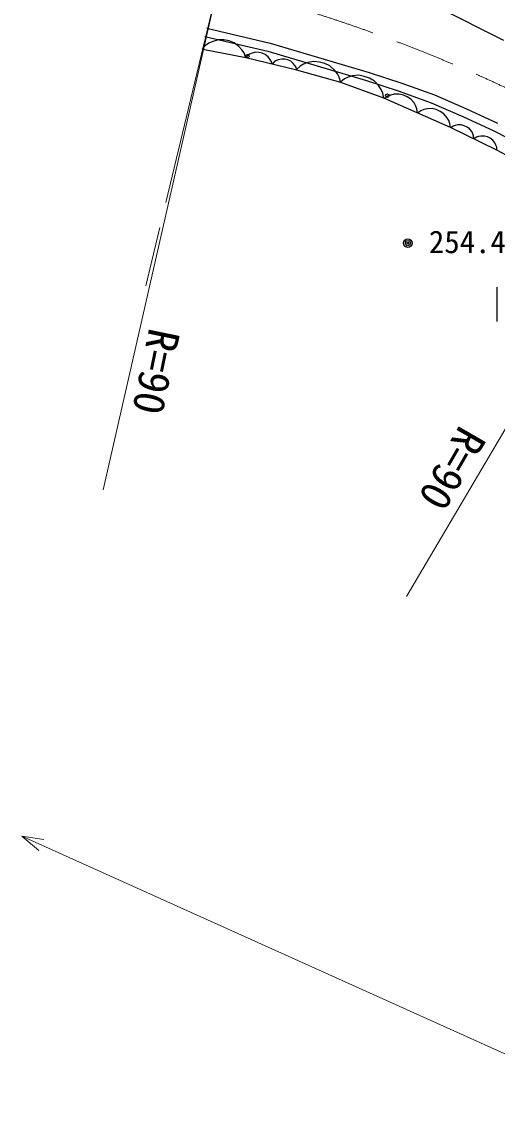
# Model space of a CAD drawing. Units: millimetres, scale not verified. Extents: x 40000 to 680000, y 20000 to 380000.
# Drawn here: x 278865 to 306616, y 253845 to 317466 of the extents above; entities that cross this region are included whole.
import ezdxf
from ezdxf.enums import TextEntityAlignment as Align

# ---------------------------------------------------------------- set-up
doc = ezdxf.new("R2010")
doc.units = ezdxf.units.MM
doc.header["$LTSCALE"] = 1000
doc.linetypes.add('CHAIN', pattern=[18.5, 12, -1.5, 3.5, -1.5])
for name, color, linetype, lineweight in [('M-BGD', 7, 'Continuous', 25), ('M-BMK', 2, 'CHAIN', 13), ('M-STR-HTXT', 7, 'Continuous', 13)]:
    doc.layers.add(name, color=color, linetype=linetype, lineweight=lineweight)
doc.styles.add('ＭＳ ゴシック', font='')
doc.styles.get('ＭＳ ゴシック').set_extended_font_data('MS Gothic')

msp = doc.modelspace()

# ---------------------------------------------------------------- linework, layer by layer
at = {"layer": 'M-BGD'}
for p, q in [((303186, 318298), (306987, 316398)), ((289665, 317087), (293362, 316224)), ((289427, 315851), (289622, 316596)), ((289549, 316600), (293235, 315741)), ((289777, 316209), (289594, 316085)), ((290011, 316322), (289777, 316209)), ((290347, 316416), (290011, 316322)), ((290663, 316407), (290347, 316416)), ((290969, 316348), (290663, 316407)), ((291266, 316237), (290969, 316348)), ((291542, 316024), (291266, 316237)), ((293362, 316224), (299147, 314513)), ((289594, 316085), (289391, 315860)), ((291944, 315363), (289428, 315853)), ((291717, 315831), (291542, 316024)), ((291840, 315648), (291717, 315831)), ((291944, 315363), (291840, 315648)), ((292161, 315574), (292045, 315503)), ((292308, 315637), (292161, 315574)), ((292517, 315686), (292308, 315637)), ((292712, 315672), (292517, 315686)), ((292898, 315627), (292712, 315672)), ((293078, 315551), (292898, 315627)), ((293235, 315741), (298991, 314037)), ((292045, 315503), (291915, 315370)), ((294929, 314643), (291944, 315363)), ((293242, 315412), (293078, 315551)), ((293344, 315289), (293242, 315412)), ((293414, 315173), (293344, 315289)), ((293470, 314995), (293414, 315173)), ((293593, 315120), (293470, 314995)), ((293702, 315186), (293593, 315120)), ((293839, 315245), (293702, 315186)), ((294036, 315291), (293839, 315245)), ((294218, 315278), (294036, 315291)), ((294393, 315235), (294218, 315278)), ((294561, 315164), (294393, 315235)), ((294714, 315034), (294561, 315164)), ((294810, 314918), (294714, 315034)), ((295312, 314984), (295112, 314872)), ((295564, 315081), (295312, 314984)), ((295919, 315149), (295564, 315081)), ((296246, 315113), (295919, 315149)), ((296558, 315025), (296246, 315113)), ((296855, 314885), (296558, 315025)), ((294876, 314810), (294810, 314918)), ((294929, 314643), (294876, 314810)), ((295112, 314872), (294882, 314656)), ((297481, 313922), (294929, 314643)), ((297123, 314641), (296855, 314885)), ((297287, 314426), (297123, 314641)), ((297399, 314226), (297287, 314426)), ((298172, 314301), (297913, 314224)), ((298532, 314341), (298172, 314301)), ((298854, 314280), (298532, 314341)), ((299147, 314513), (301058, 313885)), ((297481, 313922), (297399, 314226)), ((297705, 314128), (297459, 313931)), ((299993, 312996), (297481, 313922)), ((297913, 314224), (297705, 314128)), ((299158, 314167), (298854, 314280)), ((298991, 314037), (300885, 313415)), ((299444, 314005), (299158, 314167)), ((299692, 313741), (299444, 314005)), ((299838, 313514), (299692, 313741)), ((301058, 313885), (302948, 313191)), ((299934, 313306), (299838, 313514)), ((299993, 312996), (299934, 313306)), ((300237, 313118), (300037, 312977)), ((300403, 313183), (300237, 313118)), ((300608, 313231), (300403, 313183)), ((300889, 313245), (300608, 313231)), ((300885, 313415), (302762, 312726)), ((301137, 313182), (300889, 313245)), ((301368, 313081), (301137, 313182)), ((301582, 312941), (301368, 313081)), ((302948, 313191), (304814, 312388)), ((303884, 311288), (299993, 312996)), ((301762, 312724), (301582, 312941)), ((301865, 312541), (301762, 312724)), ((301930, 312375), (301865, 312541)), ((302531, 312386), (302326, 312339)), ((302812, 312400), (302531, 312386)), ((302762, 312726), (304603, 311934)), ((303060, 312338), (302812, 312400)), ((304814, 312388), (306639, 311540)), ((301961, 312132), (301930, 312375)), ((302160, 312274), (301961, 312132)), ((302326, 312339), (302160, 312274)), ((303291, 312236), (303060, 312338)), ((303505, 312096), (303291, 312236)), ((303685, 311880), (303505, 312096)), ((303788, 311697), (303685, 311880)), ((304603, 311934), (306420, 311091)), ((303853, 311531), (303788, 311697)), ((303884, 311288), (303853, 311531)), ((306601, 309970), (303884, 311288)), ((304048, 311375), (303901, 311279)), ((304168, 311417), (304048, 311375)), ((304315, 311445), (304168, 311417)), ((304516, 311448), (304315, 311445)), ((304691, 311396), (304516, 311448)), ((304853, 311318), (304691, 311396)), ((305002, 311212), (304853, 311318)), ((305125, 311053), (305002, 311212)), ((305194, 310919), (305125, 311053)), ((305236, 310799), (305194, 310919)), ((305251, 310625), (305236, 310799)), ((305398, 310720), (305251, 310625)), ((305518, 310762), (305398, 310720)), ((305665, 310791), (305518, 310762)), ((305866, 310793), (305665, 310791)), ((306042, 310742), (305866, 310793)), ((306204, 310663), (306042, 310742)), ((306352, 310558), (306204, 310663)), ((306475, 310398), (306352, 310558)), ((306420, 311091), (309993, 309277)), ((306544, 310265), (306475, 310398)), ((306586, 310145), (306544, 310265)), ((306601, 309970), (306586, 310145)), ((308825, 308756), (306601, 309970)), ((306588, 301973), (306588, 299973))]:
    msp.add_line(p, q, dxfattribs=at)
for centre, major_axis in [((292036, 315459), (0, 100)), ((300204, 313154), (0, 100)), ((301403, 304539), (0, 250)), ((301403, 304539), (0, 150)), ((301403, 304539), (0, 50))]:
    msp.add_ellipse(centre, major_axis=major_axis, ratio=0.999992, dxfattribs=at)
at = {"layer": 'M-BMK'}
msp.add_line((290084, 318578), (285802, 300801), dxfattribs=at)
msp.add_ellipse((268869, 232121), major_axis=(89382, 10721), ratio=0.999992, start_param=0.900422, end_param=1.199735, dxfattribs=at)
at = {"layer": 'M-STR-HTXT'}
for p, q in [((290096, 318575), (283619, 290137)), ((316000, 308820), (301320, 283895)), ((279860, 269077), (278865, 269910)), ((278865, 269910), (280148, 269715)), ((278865, 269910), (402544, 214095))]:
    msp.add_line(p, q, dxfattribs=at)

# ---------------------------------------------------------------- texts
at = {"layer": 'M-BGD', "style": 'ＭＳ ゴシック'}
msp.add_text('254.4', height=1320, rotation=0.003, dxfattribs=at).set_placement((302630, 303558), align=Align.BOTTOM_LEFT)
at = {"layer": 'M-STR-HTXT', "style": 'ＭＳ ゴシック'}
for rotation, p in [(258.302, (285777, 299770)), (240.002, (303972, 294264))]:
    msp.add_text('R=90', height=1833, rotation=rotation, dxfattribs=at).set_placement(p, align=Align.BOTTOM_LEFT)

doc.saveas('drawing.dxf')
